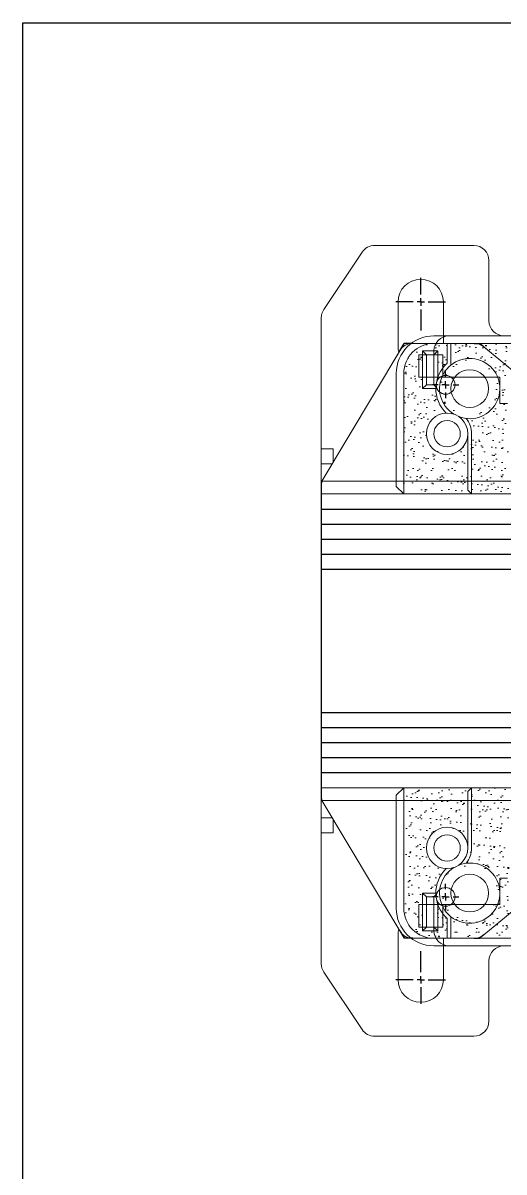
# Model space of a CAD drawing. Header units: millimetres. Extents: x 24815 to 36799, y -9299 to 5469.
# Drawn here: x 35158.2 to 35222, y 2738.3 to 2890.9 of the extents above; entities that cross this region are included whole.
import ezdxf

# ---------------------------------------------------------------- set-up
doc = ezdxf.new("R2010")
doc.units = ezdxf.units.MM
doc.layers.add('SLD-0', color=7, linetype='Continuous')

# ---------------------------------------------------------------- blocks, each defined once
blk = doc.blocks.new('SW_CENTERMARKSYMBOL_7')
at = {"layer": 'SLD-0', "color": 0}
for p, q in [((0, 0.67), (0, 2.52)), ((-0.67, 0), (-2.2, 0)), ((0, 0), (-0.33, 0)), ((0, 0), (0, 0.33)), ((0, 0), (0, -0.33)), ((0, 0), (0.33, 0)), ((0.67, 0), (2.18, 0)), ((0, -0.67), (0, -2.14))]:
    blk.add_line(p, q, dxfattribs=at)
blk = doc.blocks.new('SW_CENTERMARKSYMBOL_5')
at = {"layer": 'SLD-0', "color": 0}
for p, q in [((0, 0.67), (0, 1.17)), ((-0.67, 0), (-1.17, 0)), ((0, 0), (-0.33, 0)), ((0, 0), (0, 0.33)), ((0, 0), (0, -0.33)), ((0, 0), (0.33, 0)), ((0.67, 0), (1.17, 0)), ((0, -0.67), (0, -1.17))]:
    blk.add_line(p, q, dxfattribs=at)

msp = doc.modelspace()

# ---------------------------------------------------------------- hatches: boundary and pattern name
at = {"lineweight": 13}
h = msp.add_hatch(dxfattribs=at)
h.set_pattern_fill('AR-SAND', color=256, style=0)
h.set_pattern_definition([(322.5, (25309.406, -14124.4933), (-0.06299336, -1.92682377), [0, -1.52, 0, -1.7, 0, -1.625]), (352.5, (25309.406, -14124.4933), (1.7697767, -2.82214607), [0, -0.82, 0, -1.37, 0, -0.525]), (32.5, (25308.176, -14124.4933), (3.11414186, -0.00565905), [0, -0.5, 0, -1.8, 0, -2.35]), (42.5, (25308.176, -14124.4933), (3.0061266, -0.87767556), [0, -0.25, 0, -1.18, 0, -1.35])])
h.paths.add_polyline_path([(35208.74, 2833.714), (35214.364, 2833.713, -0.4003493), (35211.84, 2836.36, -0.4142136), (35214.49, 2839.01, -0.2132628), (35212.993, 2842.36), (35211.24, 2842.36), (35211.24, 2842.365), (35208.74, 2842.365)])
h.paths.add_polyline_path([(35208.74, 2828.36), (35217.14, 2828.36), (35217.14, 2833.713), (35214.616, 2833.713, -0.0237627), (35214.364, 2833.713), (35208.74, 2833.714)])
h.paths.add_polyline_path([(35214.616, 2833.713), (35217.14, 2833.713), (35217.14, 2836.36, -0.4003784)], flags=17)
h.paths.add_polyline_path([(35208.74, 2844.36), (35208.74, 2842.365), (35211.24, 2842.365), (35211.24, 2847.36), (35213.24, 2847.36), (35213.24, 2843.83, -0.1275661), (35214.49, 2845.71), (35214.49, 2848.36), (35212.74, 2848.36, 0.4142136)])
h.paths.add_polyline_path([(35214.99, 2845.479, 0.2272775), (35213.493, 2842.365), (35213.99, 2842.365, -0.998713), (35220.99, 2842.365), (35222.64, 2842.365), (35222.64, 2848.36), (35214.99, 2848.36)])
h.paths.add_polyline_path([(35213.99, 2842.365), (35213.493, 2842.365, 0.2020157), (35214.695, 2839.504, -0.3953164), (35217.64, 2836.36), (35217.64, 2833.713), (35222.64, 2833.713), (35222.64, 2836.36), (35222.64, 2842.365), (35220.99, 2842.365, -1.0012887)])
h.paths.add_polyline_path([(35217.64, 2828.36), (35222.64, 2828.36), (35222.64, 2833.71), (35217.64, 2833.71)])
h = msp.add_hatch(dxfattribs=at)
h.set_pattern_fill('AR-SAND', color=256, angle=-180, style=0)
h.set_pattern_definition([(142.5, (32663.6154, 3928.604), (0.0629934, 1.9268238), [0, -1.52, 0, -1.7, 0, -1.625]), (172.5, (32663.6154, 3928.604), (-1.7697767, 2.822146), [0, -0.82, 0, -1.37, 0, -0.525]), (212.5, (32664.8454, 3928.604), (-3.1141419, 0.0056591), [0, -0.5, 0, -1.8, 0, -2.35]), (222.5, (32664.8454, 3928.604), (-3.0061266, 0.8776756), [0, -0.25, 0, -1.18, 0, -1.35])])
h.paths.add_polyline_path([(35208.74, 2784.007), (35214.364, 2784.007, 0.4003493), (35211.84, 2781.36, 0.4142136), (35214.49, 2778.71, 0.2132628), (35212.993, 2775.36), (35211.24, 2775.36), (35211.24, 2775.356), (35208.74, 2775.356)])
h.paths.add_polyline_path([(35208.74, 2789.36), (35217.14, 2789.36), (35217.14, 2784.008), (35214.616, 2784.007, 0.0237627), (35214.364, 2784.007), (35208.74, 2784.007)])
h.paths.add_polyline_path([(35214.616, 2784.007), (35217.14, 2784.008), (35217.14, 2781.36, 0.4003784)], flags=17)
h.paths.add_polyline_path([(35208.74, 2773.36), (35208.74, 2775.356), (35211.24, 2775.356), (35211.24, 2770.36), (35213.24, 2770.36), (35213.24, 2773.891, 0.1275661), (35214.49, 2772.01), (35214.49, 2769.36), (35212.74, 2769.36, -0.4142136)])
h.paths.add_polyline_path([(35214.99, 2772.242, -0.2272775), (35213.493, 2775.356), (35213.99, 2775.356, 0.998713), (35220.99, 2775.356), (35222.64, 2775.356), (35222.64, 2769.36), (35214.99, 2769.36)])
h.paths.add_polyline_path([(35213.99, 2775.356), (35213.493, 2775.356, -0.2020157), (35214.695, 2778.217, 0.3953164), (35217.64, 2781.36), (35217.64, 2784.008), (35222.64, 2784.008), (35222.64, 2781.36), (35222.64, 2775.356), (35220.99, 2775.356, 1.0012887)])
h.paths.add_polyline_path([(35217.64, 2789.36), (35222.64, 2789.36), (35222.64, 2784.01), (35217.64, 2784.01)])

# ---------------------------------------------------------------- linework, layer by layer
at = {"lineweight": 15}
for p, q in [((35204.861, 2861.36, 0), (35218.04, 2861.36, 0)), ((35198.126, 2852.864, 0), (35203.197, 2860.47, 0)), ((35220.04, 2859.36, 0), (35220.04, 2851.36, 0)), ((35207.99, 2847.86, 0), (35207.99, 2853.86, 0)), ((35213.99, 2853.86, 0), (35213.99, 2848.36, 0)), ((35197.79, 2851.755, 0), (35197.79, 2828.36, 0)), ((35208.208, 2847.387, 0), (35197.85, 2830.06, 0)), ((35218.072, 2848.36, 0), (35209.925, 2848.36, 0)), ((35226.236, 2842.218, 0), (35219.345, 2847.903, 0)), ((35199.39, 2834.36, 0), (35197.79, 2834.36, 0)), ((35199.39, 2832.637, 0), (35199.39, 2834.36, 0)), ((35197.79, 2832.36, 0), (35199.225, 2832.36, 0)), ((35296.19, 2830.06, 0), (35197.79, 2830.06, 0)), ((35197.79, 2828.36, 0), (35296.19, 2828.36, 0)), ((35197.79, 2789.36, 0), (35296.19, 2789.36, 0)), ((35197.79, 2789.36, 0), (35197.79, 2765.966, 0)), ((35296.19, 2787.66, 0), (35197.79, 2787.66, 0)), ((35208.208, 2770.334, 0), (35197.85, 2787.66, 0)), ((35197.79, 2785.36, 0), (35199.225, 2785.36, 0)), ((35199.39, 2785.084, 0), (35199.39, 2783.36, 0)), ((35199.39, 2783.36, 0), (35197.79, 2783.36, 0)), ((35226.236, 2775.503, 0), (35219.345, 2769.818, 0)), ((35226.236, 2775.503, 0), (35219.345, 2769.818, 0)), ((35207.99, 2769.86, 0), (35207.99, 2763.86, 0)), ((35218.072, 2769.36, 0), (35209.925, 2769.36, 0)), ((35218.072, 2769.36, 0), (35209.925, 2769.36, 0)), ((35213.99, 2763.86, 0), (35213.99, 2769.36, 0)), ((35220.04, 2758.36, 0), (35220.04, 2766.36, 0)), ((35198.126, 2764.857, 0), (35203.197, 2757.251, 0)), ((35204.861, 2756.36, 0), (35218.04, 2756.36, 0))]:
    msp.add_line(p, q, dxfattribs=at)
at = {"lineweight": 13}
for p, q in [((35281.24, 2849.36, 0), (35212.74, 2849.36, 0)), ((35211.24, 2847.36, 0), (35211.24, 2842.36, 0)), ((35213.24, 2847.36, 0), (35211.24, 2847.36, 0)), ((35211.74, 2846.86, 0), (35211.24, 2847.36, 0)), ((35281.24, 2848.36, 0), (35212.74, 2848.36, 0)), ((35212.74, 2846.86, 0), (35213.24, 2847.36, 0)), ((35212.74, 2847.36, 0), (35212.74, 2843.86, 0)), ((35213.24, 2847.36, 0), (35213.24, 2843.83, 0)), ((35214.49, 2845.71, 0), (35214.49, 2848.36, 0)), ((35214.99, 2845.479, 0), (35214.99, 2848.36, 0)), ((35210.74, 2846.86, 0), (35210.74, 2843.86, 0)), ((35210.74, 2846.86, 0), (35213.94, 2846.86, 0)), ((35211.74, 2846.86, 0), (35211.74, 2842.86, 0)), ((35212.74, 2846.86, 0), (35212.74, 2842.86, 0)), ((35213.94, 2846.86, 0), (35213.94, 2843.86, 0)), ((35207.74, 2844.36, 0), (35207.74, 2829.36, 0)), ((35208.74, 2844.36, 0), (35208.74, 2828.36, 0)), ((35221.49, 2843.86, 0), (35210.74, 2843.86, 0)), ((35211.74, 2842.86, 0), (35211.24, 2842.36, 0)), ((35212.74, 2842.86, 0), (35211.74, 2842.86, 0)), ((35212.74, 2842.86, 0), (35213, 2842.601, 0)), ((35221.49, 2843.86, 0), (35221.49, 2840.36, 0)), ((35212.993, 2842.36, 0), (35211.24, 2842.36, 0)), ((35222.49, 2840.36, 0), (35221.49, 2840.36, 0)), ((35217.24, 2836.36, 0), (35217.24, 2828.86, 0)), ((35217.74, 2836.36, 0), (35217.74, 2828.36, 0)), ((35208.74, 2828.36, 0), (35207.74, 2829.36, 0)), ((35217.74, 2828.36, 0), (35217.24, 2828.86, 0)), ((35208.74, 2828.36, 0), (35285.24, 2828.36, 0)), ((35208.74, 2789.36, 0), (35207.74, 2788.36, 0)), ((35208.74, 2789.36, 0), (35285.24, 2789.36, 0)), ((35208.74, 2773.36, 0), (35208.74, 2789.36, 0)), ((35217.74, 2789.36, 0), (35217.24, 2788.86, 0)), ((35217.74, 2781.36, 0), (35217.74, 2789.36, 0)), ((35207.74, 2773.36, 0), (35207.74, 2788.36, 0)), ((35217.24, 2781.36, 0), (35217.24, 2788.86, 0)), ((35222.49, 2777.36, 0), (35221.49, 2777.36, 0)), ((35221.49, 2773.86, 0), (35221.49, 2777.36, 0)), ((35211.24, 2770.36, 0), (35211.24, 2775.36, 0)), ((35212.993, 2775.36, 0), (35211.24, 2775.36, 0)), ((35211.74, 2774.86, 0), (35211.24, 2775.36, 0)), ((35221.49, 2773.86, 0), (35210.74, 2773.86, 0)), ((35210.74, 2770.86, 0), (35210.74, 2773.86, 0)), ((35211.74, 2770.86, 0), (35211.74, 2774.86, 0)), ((35212.74, 2774.86, 0), (35211.74, 2774.86, 0)), ((35212.74, 2774.86, 0), (35213, 2775.12, 0)), ((35212.74, 2770.86, 0), (35212.74, 2774.86, 0)), ((35212.74, 2773.86, 0), (35212.74, 2770.36, 0)), ((35213.24, 2770.36, 0), (35213.24, 2773.891, 0)), ((35213.94, 2770.86, 0), (35213.94, 2773.86, 0)), ((35210.74, 2770.86, 0), (35213.94, 2770.86, 0)), ((35211.74, 2770.86, 0), (35211.24, 2770.36, 0)), ((35212.74, 2770.86, 0), (35213.24, 2770.36, 0)), ((35214.49, 2772.01, 0), (35214.49, 2769.36, 0)), ((35214.99, 2772.242, 0), (35214.99, 2769.36, 0)), ((35213.24, 2770.36, 0), (35211.24, 2770.36, 0)), ((35281.24, 2769.36, 0), (35212.74, 2769.36, 0)), ((35281.24, 2768.36, 0), (35212.74, 2768.36, 0))]:
    msp.add_line(p, q, dxfattribs=at)
for p, q in [((35208.208, 2847.387, 0), (35208.79, 2848.36, 0)), ((35209.925, 2848.36, 0), (35208.79, 2848.36, 0)), ((35218.072, 2848.36, 0), (35218.79, 2848.36, 0)), ((35219.345, 2847.903, 0), (35218.79, 2848.36, 0)), ((35197.79, 2828.36, 0), (35197.79, 2789.36, 0)), ((35197.79, 2826.36, 0), (35296.19, 2826.36, 0)), ((35197.79, 2824.36, 0), (35296.19, 2824.36, 0)), ((35197.79, 2822.36, 0), (35296.19, 2822.36, 0)), ((35197.79, 2820.36, 0), (35296.19, 2820.36, 0)), ((35197.79, 2818.36, 0), (35296.19, 2818.36, 0)), ((35197.79, 2799.36, 0), (35296.19, 2799.36, 0)), ((35197.79, 2797.36, 0), (35296.19, 2797.36, 0)), ((35197.79, 2795.36, 0), (35296.19, 2795.36, 0)), ((35197.79, 2793.36, 0), (35296.19, 2793.36, 0)), ((35197.79, 2791.36, 0), (35296.19, 2791.36, 0)), ((35208.208, 2770.334, 0), (35208.79, 2769.36, 0)), ((35208.208, 2770.334, 0), (35208.79, 2769.36, 0)), ((35209.925, 2769.36, 0), (35208.79, 2769.36, 0)), ((35209.925, 2769.36, 0), (35208.79, 2769.36, 0)), ((35218.072, 2769.36, 0), (35218.79, 2769.36, 0)), ((35218.072, 2769.36, 0), (35218.79, 2769.36, 0)), ((35219.345, 2769.818, 0), (35218.79, 2769.36, 0)), ((35219.345, 2769.818, 0), (35218.79, 2769.36, 0))]:
    msp.add_line(p, q)
at = {"elevation": 0}
msp.add_lwpolyline([(35158.208, 2890.903), (35655.133, 2890.903), (35655.133, 2585.752), (35158.208, 2585.752)], close=True, dxfattribs=at)
at = {"lineweight": 15, "elevation": 0, "flags": 128}
for points in [[(35208.073, 2847.161), (35208.014, 2847.484), (35207.99, 2847.86)], [(35208.073, 2770.56), (35208.014, 2770.236), (35207.99, 2769.86)]]:
    msp.add_lwpolyline(points, dxfattribs=at)
at = {"lineweight": 15}
for centre in [(35214.29, 2842.86, 0), (35214.29, 2774.86, 0)]:
    msp.add_circle(centre, 1.25, dxfattribs=at)
at = {"lineweight": 13}
for centre, radius in [((35217.49, 2842.357, 0), 2.5), ((35214.49, 2836.36, 0), 2.75), ((35214.49, 2836.36, 0), 1.75), ((35214.49, 2781.36, 0), 2.75), ((35214.49, 2781.36, 0), 1.75), ((35217.49, 2775.364, 0), 2.5)]:
    msp.add_circle(centre, radius, dxfattribs=at)
at = {"lineweight": 15}
for centre, radius, start, end in [((35204.861, 2859.36, 0), 2, 90, 146.30993), ((35218.04, 2859.36, 0), 2, 0, 90), ((35210.99, 2853.86, 0), 3, 0, 180), ((35199.79, 2851.755, 0), 2, 146.30993, 180), ((35222.04, 2851.36, 0), 2, 180, 270), ((35209.925, 2846.36, 0), 2, 90, 149.12792), ((35218.072, 2846.36, 0), 2, 50.47737, 90), ((35199.49, 2830.06, 0), 1.7, 180, 183.37229), ((35199.49, 2787.66, 0), 1.7, 176.62771, 180), ((35209.925, 2771.36, 0), 2, 210.87208, 270), ((35218.072, 2771.36, 0), 2, 270, 309.52263), ((35222.04, 2766.36, 0), 2, 90, 180), ((35199.79, 2765.966, 0), 2, 180, 213.69007), ((35210.99, 2763.86, 0), 3, 180, 0), ((35204.861, 2758.36, 0), 2, 213.69007, 270), ((35218.04, 2758.36, 0), 2, 270, 0)]:
    msp.add_arc(centre, radius, start, end, dxfattribs=at)
at = {"lineweight": 13}
for centre, radius, start, end in [((35212.74, 2844.36, 0), 5, 90, 180), ((35214.74, 2847.36, 0), 2, 90, 180), ((35212.74, 2844.36, 0), 4, 90, 180), ((35217.49, 2842.36, 0), 4.497, 131.84516, 226.31657), ((35217.49, 2842.36, 0), 4, 248.71984, 238.15006), ((35214.49, 2836.36, 0), 3.25, 0, 38.57357), ((35214.49, 2781.36, 0), 3.25, 321.42643, 0), ((35217.49, 2775.36, 0), 4.497, 133.68343, 228.15484), ((35217.49, 2775.36, 0), 4, 121.84994, 111.28016), ((35212.74, 2773.36, 0), 5, 180, 270), ((35212.74, 2773.36, 0), 4, 180, 270), ((35214.74, 2770.36, 0), 2, 180, 270)]:
    msp.add_arc(centre, radius, start, end, dxfattribs=at)
at = {"lineweight": 15}
for points, knots in [([(35197.85, 2830.06, 0), (35197.845, 2829.838, 0), (35197.84, 2829.615, 0), (35197.83, 2829.204, 0), (35197.825, 2829.016, 0), (35197.815, 2828.701, 0), (35197.81, 2828.575, 0), (35197.8, 2828.405, 0), (35197.795, 2828.36, 0), (35197.79, 2828.36, 0)], [0, 0, 0, 0, 0.25, 0.25, 0.5, 0.5, 0.75, 0.75, 1, 1, 1, 1]), ([(35197.85, 2830.06, 0), (35197.84, 2830.034, 0), (35197.83, 2830.008, 0), (35197.81, 2829.971, 0), (35197.8, 2829.96, 0), (35197.79, 2829.96, 0)], [0, 0, 0, 0, 0.5, 0.5, 1, 1, 1, 1]), ([(35197.85, 2787.66, 0), (35197.845, 2787.883, 0), (35197.84, 2788.105, 0), (35197.83, 2788.517, 0), (35197.825, 2788.705, 0), (35197.815, 2789.02, 0), (35197.81, 2789.146, 0), (35197.8, 2789.316, 0), (35197.795, 2789.36, 0), (35197.79, 2789.36, 0)], [0, 0, 0, 0, 0.25, 0.25, 0.5, 0.5, 0.75, 0.75, 1, 1, 1, 1]), ([(35197.85, 2787.66, 0), (35197.84, 2787.687, 0), (35197.83, 2787.713, 0), (35197.81, 2787.75, 0), (35197.8, 2787.76, 0), (35197.79, 2787.76, 0)], [0, 0, 0, 0, 0.5, 0.5, 1, 1, 1, 1])]:
    msp.add_open_spline(points, degree=3, knots=knots, dxfattribs=at)

# ---------------------------------------------------------------- block references
at = {"xscale": -1.5, "yscale": 1.5, "zscale": 1.5, "rotation": 180}
for name, p in [('SW_CENTERMARKSYMBOL_7', (35210.99, 2853.86, 0)), ('SW_CENTERMARKSYMBOL_5', (35214.29, 2842.86, 0))]:
    msp.add_blockref(name, p, dxfattribs=at)
at = {"xscale": 1.5, "yscale": 1.5, "zscale": 1.5}
for name, p in [('SW_CENTERMARKSYMBOL_5', (35214.29, 2774.86, 0)), ('SW_CENTERMARKSYMBOL_7', (35210.99, 2763.86, 0))]:
    msp.add_blockref(name, p, dxfattribs=at)

doc.saveas('drawing.dxf')
